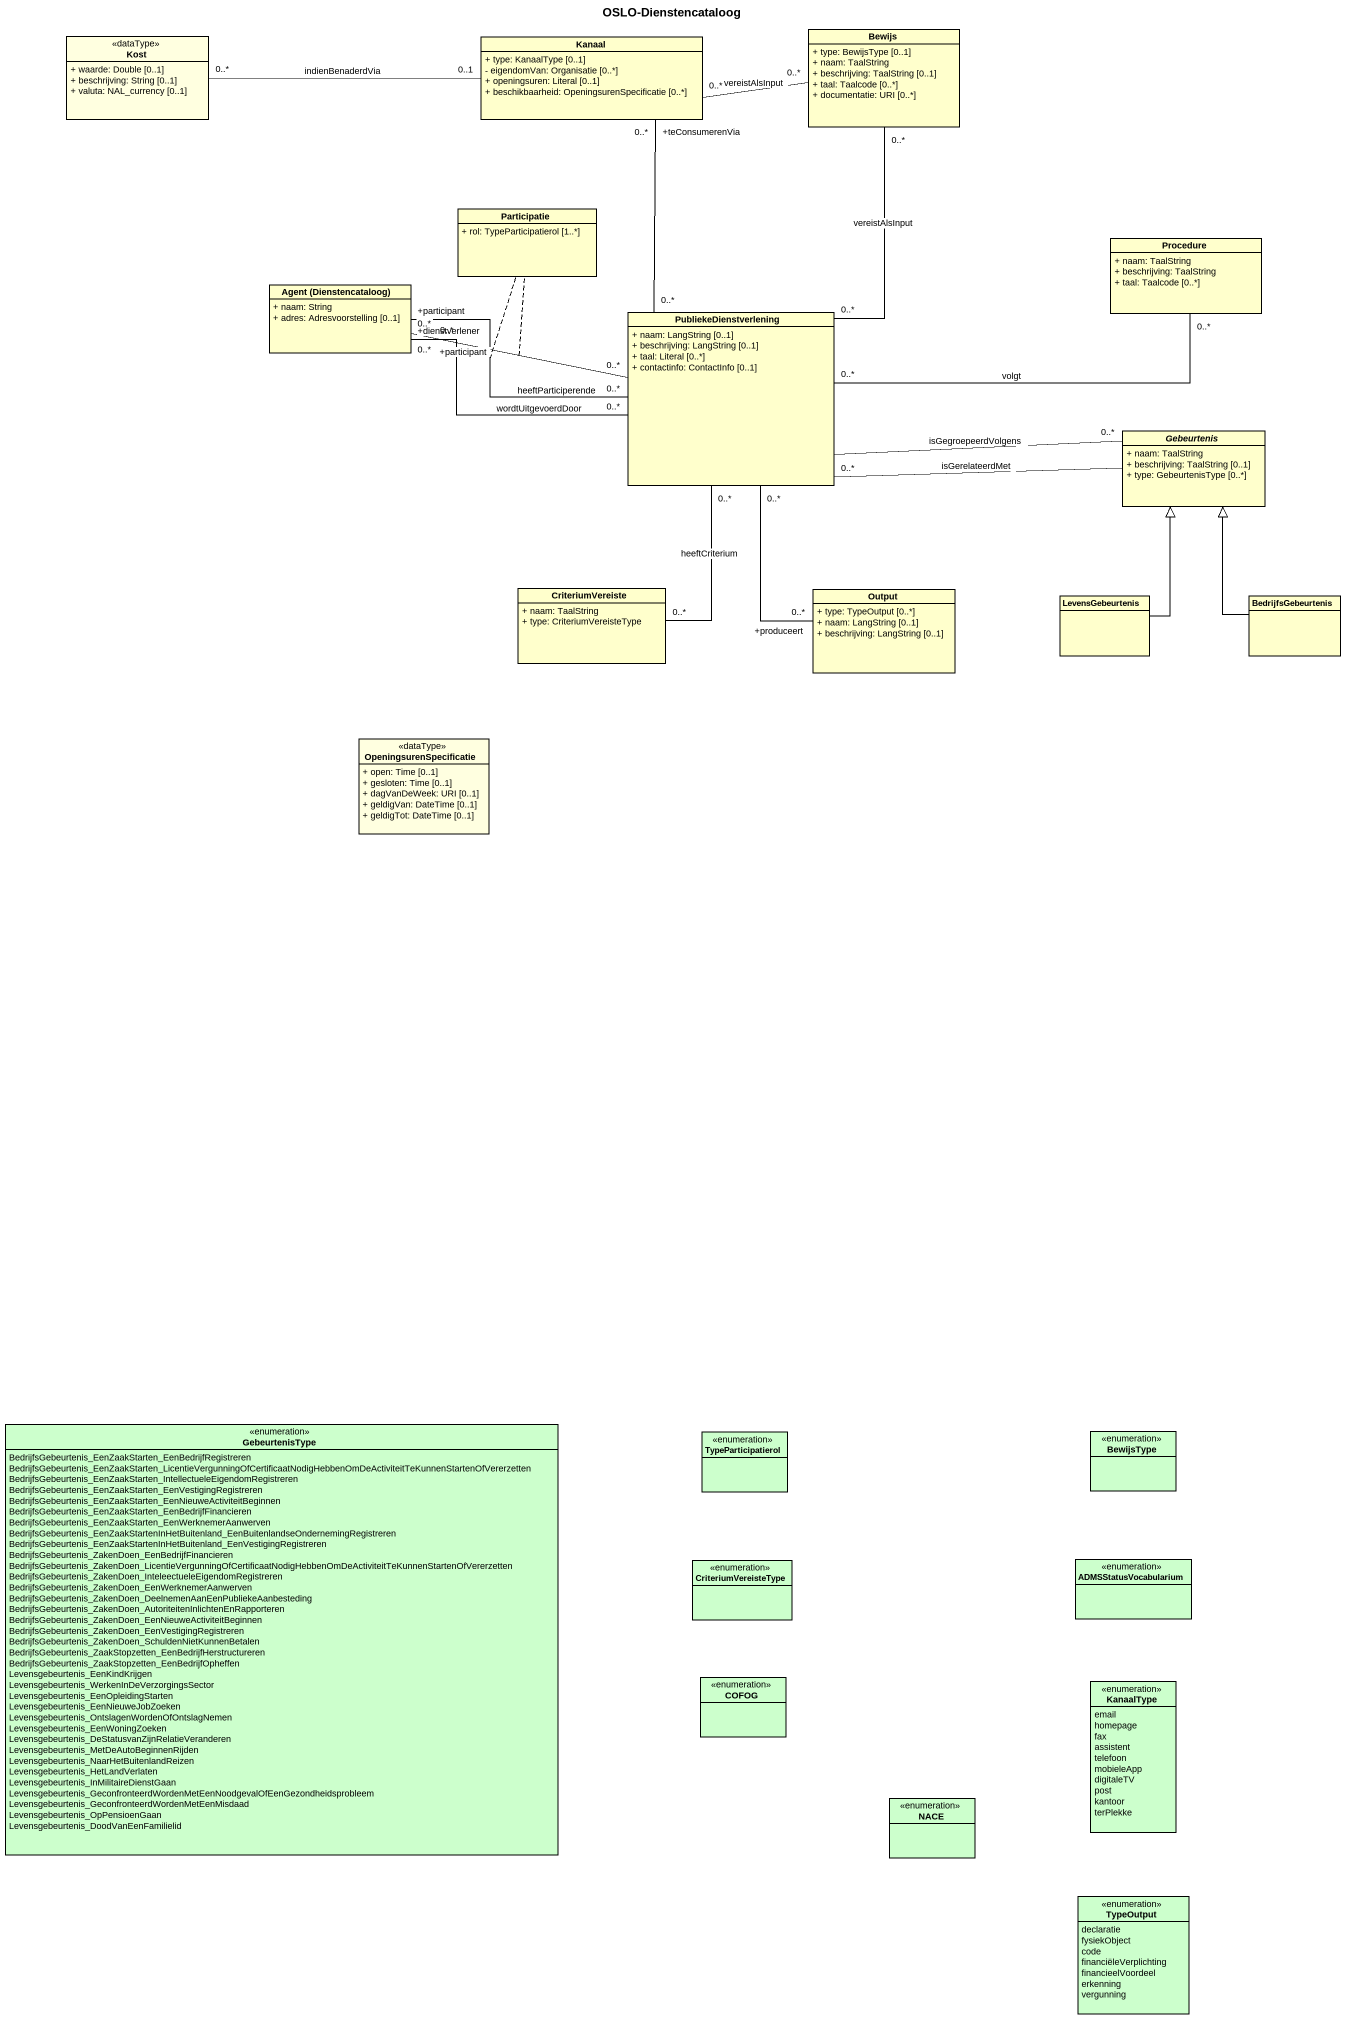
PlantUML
@startuml
title OSLO-Dienstencataloog
hide circle
hide empty members
skinparam classAttributeIconSize 0
class Kost <<dataType>> #FFFFE0 {
  + waarde: Double [0..1]
  + beschrijving: String [0..1]
  + valuta: NAL_currency [0..1]
}
class Kanaal {
  + type: KanaalType [0..1]
  - eigendomVan: Organisatie [0..*]
  + openingsuren: Literal [0..1]
  + beschikbaarheid: OpeningsurenSpecificatie [0..*]
}
class Bewijs {
  + type: BewijsType [0..1]
  + naam: TaalString
  + beschrijving: TaalString [0..1]
  + taal: Taalcode [0..*]
  + documentatie: URI [0..*]
}
class Participatie {
  + rol: TypeParticipatierol [1..*]
}
class Procedure {
  + naam: TaalString
  + beschrijving: TaalString
  + taal: Taalcode [0..*]
}
class "Agent (Dienstencataloog)" as Agent_Dienstencataloog {
  + naam: String
  + adres: Adresvoorstelling [0..1]
}
class PubliekeDienstverlening {
  + naam: LangString [0..1]
  + beschrijving: LangString [0..1]
  + taal: Literal [0..*]
  + contactinfo: ContactInfo [0..1]
}
abstract class Gebeurtenis {
  + naam: TaalString
  + beschrijving: TaalString [0..1]
  + type: GebeurtenisType [0..*]
}
class CriteriumVereiste {
  + naam: TaalString
  + type: CriteriumVereisteType
}
class Output {
  + type: TypeOutput [0..*]
  + naam: LangString [0..1]
  + beschrijving: LangString [0..1]
}
class LevensGebeurtenis
class BedrijfsGebeurtenis
class OpeningsurenSpecificatie <<dataType>> #FFFFE0 {
  + open: Time [0..1]
  + gesloten: Time [0..1]
  + dagVanDeWeek: URI [0..1]
  + geldigVan: DateTime [0..1]
  + geldigTot: DateTime [0..1]
}
enum GebeurtenisType #CCFFCC {
  BedrijfsGebeurtenis_EenZaakStarten_EenBedrijfRegistreren
  BedrijfsGebeurtenis_EenZaakStarten_LicentieVergunningOfCertificaatNodigHebbenOmDeActiviteitTeKunnenStartenOfVererzetten
  BedrijfsGebeurtenis_EenZaakStarten_IntellectueleEigendomRegistreren
  BedrijfsGebeurtenis_EenZaakStarten_EenVestigingRegistreren
  BedrijfsGebeurtenis_EenZaakStarten_EenNieuweActiviteitBeginnen
  BedrijfsGebeurtenis_EenZaakStarten_EenBedrijfFinancieren
  BedrijfsGebeurtenis_EenZaakStarten_EenWerknemerAanwerven
  BedrijfsGebeurtenis_EenZaakStartenInHetBuitenland_EenBuitenlandseOndernemingRegistreren
  BedrijfsGebeurtenis_EenZaakStartenInHetBuitenland_EenVestigingRegistreren
  BedrijfsGebeurtenis_ZakenDoen_EenBedrijfFinancieren
  BedrijfsGebeurtenis_ZakenDoen_LicentieVergunningOfCertificaatNodigHebbenOmDeActiviteitTeKunnenStartenOfVererzetten
  BedrijfsGebeurtenis_ZakenDoen_InteleectueleEigendomRegistreren
  BedrijfsGebeurtenis_ZakenDoen_EenWerknemerAanwerven
  BedrijfsGebeurtenis_ZakenDoen_DeelnemenAanEenPubliekeAanbesteding
  BedrijfsGebeurtenis_ZakenDoen_AutoriteitenInlichtenEnRapporteren
  BedrijfsGebeurtenis_ZakenDoen_EenNieuweActiviteitBeginnen
  BedrijfsGebeurtenis_ZakenDoen_EenVestigingRegistreren
  BedrijfsGebeurtenis_ZakenDoen_SchuldenNietKunnenBetalen
  BedrijfsGebeurtenis_ZaakStopzetten_EenBedrijfHerstructureren
  BedrijfsGebeurtenis_ZaakStopzetten_EenBedrijfOpheffen
  Levensgebeurtenis_EenKindKrijgen
  Levensgebeurtenis_WerkenInDeVerzorgingsSector
  Levensgebeurtenis_EenOpleidingStarten
  Levensgebeurtenis_EenNieuweJobZoeken
  Levensgebeurtenis_OntslagenWordenOfOntslagNemen
  Levensgebeurtenis_EenWoningZoeken
  Levensgebeurtenis_DeStatusvanZijnRelatieVeranderen
  Levensgebeurtenis_MetDeAutoBeginnenRijden
  Levensgebeurtenis_NaarHetBuitenlandReizen
  Levensgebeurtenis_HetLandVerlaten
  Levensgebeurtenis_InMilitaireDienstGaan
  Levensgebeurtenis_GeconfronteerdWordenMetEenNoodgevalOfEenGezondheidsprobleem
  Levensgebeurtenis_GeconfronteerdWordenMetEenMisdaad
  Levensgebeurtenis_OpPensioenGaan
  Levensgebeurtenis_DoodVanEenFamilielid
}
enum TypeParticipatierol #CCFFCC
enum BewijsType #CCFFCC
enum CriteriumVereisteType #CCFFCC
enum ADMSStatusVocabularium #CCFFCC
enum COFOG #CCFFCC
enum KanaalType #CCFFCC {
  email
  homepage
  fax
  assistent
  telefoon
  mobieleApp
  digitaleTV
  post
  kantoor
  terPlekke
}
enum NACE #CCFFCC
enum TypeOutput #CCFFCC {
  declaratie
  fysiekObject
  code
  financiëleVerplichting
  financieelVoordeel
  erkenning
  vergunning
}
Kost "0..*" -right- "0..1" Kanaal : indienBenaderdVia
Kanaal "0..*" -right- "0..*" Bewijs : vereistAlsInput
PubliekeDienstverlening "0..*" -up- "+teConsumerenVia\n0..*" Kanaal
PubliekeDienstverlening "0..*" -up- "0..*" Bewijs : vereistAlsInput
PubliekeDienstverlening "0..*" -right- "0..*" Procedure : volgt
PubliekeDienstverlening "0..*" -left- "+dienstverlener\n0..*" Agent_Dienstencataloog : wordtUitgevoerdDoor
PubliekeDienstverlening "0..*" -left- "+participant\n0..*" Agent_Dienstencataloog
(PubliekeDienstverlening, Agent_Dienstencataloog) .. Participatie
PubliekeDienstverlening "0..*" -left- "+participant\n0..*" Agent_Dienstencataloog : heeftParticiperende
(PubliekeDienstverlening, Agent_Dienstencataloog) .. Participatie
PubliekeDienstverlening -right- "0..*" Gebeurtenis : isGegroepeerdVolgens
PubliekeDienstverlening "0..*" -- "0..*" CriteriumVereiste : heeftCriterium
PubliekeDienstverlening "0..*" -- "+produceert\n0..*" Output
Gebeurtenis -left- "0..*" PubliekeDienstverlening : isGerelateerdMet
LevensGebeurtenis -up-|> Gebeurtenis
BedrijfsGebeurtenis -up-|> Gebeurtenis
@enduml
